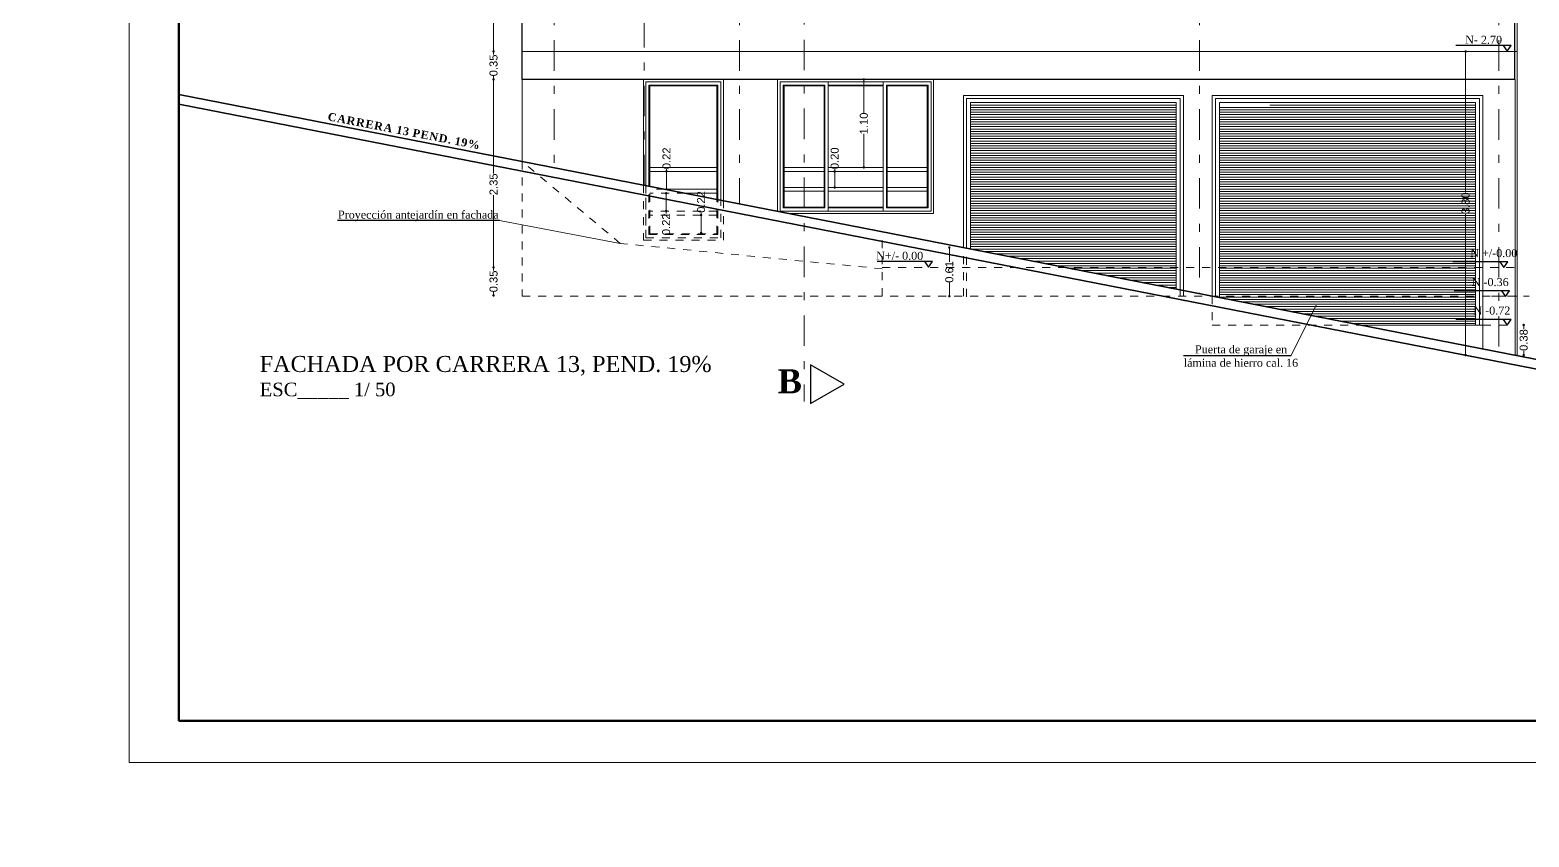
# Model space of a CAD drawing. Header units: inches. Extents: x 2908 to 3459, y -3172 to -55.
# Drawn here: x 3271.47 to 3290.21, y -313.32 to -303.23 of the extents above; entities that cross this region are included whole.
import ezdxf

# ---------------------------------------------------------------- set-up
doc = ezdxf.new("R2010")
doc.units = ezdxf.units.IN
doc.header["$MEASUREMENT"] = 0
doc.linetypes.add('ACAD_ISO03W100', pattern=[30, 12, -18])
doc.linetypes.add('DASHDOT', pattern=[25.4, 12.7, -6.35, 0, -6.35])
doc.layers.add('BORDER', color=1, linetype='Continuous')
doc.layers.add('TEXTO', color=4, linetype='Continuous')
for name, color, linetype, lineweight in [('Capa2', 1, 'Continuous', 25), ('COLUMNAS', 1, 'Continuous', 35), ('COTA', 1, 'Continuous', 9), ('COTAS 01', 1, 'Continuous', 25), ('E-EJES', 1, 'DASHDOT', 5), ('fachada plano 1', 140, 'Continuous', 30), ('LINEAS DE PROYECCIÒN', 74, 'ACAD_ISO03W100', 18), ('muros bajitos', 4, 'Continuous', 15), ('Márgen', 7, 'Continuous', 80), ('PISO', 33, 'Continuous', 18)]:
    doc.layers.add(name, color=color, linetype=linetype, lineweight=lineweight)
doc.styles.add('Arial new', font='arial.ttf')
doc.styles.add('CONSTRUCTORA', font='times.ttf', dxfattribs={"height": 0.3})
doc.dimstyles.new('GUS', dxfattribs={"dimtxt": 0.1, "dimasz": 0.03, "dimexe": 0.05, "dimexo": 0.05, "dimgap": 0.005, "dimtad": 0, "dimzin": 1, "dimdsep": 46, "dimtxsty": 'Arial new', "dimblk": 'DOT', "dimcen": 0.01, "dimse1": 1, "dimse2": 1, "dimclrd": 1, "dimclre": 252, "dimclrt": 1, "dimaunit": 1, "dimadec": 0, "dimazin": 2, "dimtfac": 1, "dimtmove": 0, "dimatfit": 2, "dimldrblk": 'ARCHTICK', "dimfxl": 1, "dimlwd": -1, "dimlwe": -1, "dimarcsym": 1})

# ---------------------------------------------------------------- blocks, each defined once
blk = doc.blocks.new('_Dot')
at = {"color": 0, "linetype": 'ByBlock', "lineweight": -2}
blk.add_line((-0.5, 0), (-1, 0), dxfattribs=at)
at = {"color": 0, "linetype": 'ByBlock', "const_width": 0.5}
blk.add_lwpolyline([(-0.25, 0, 1), (0.25, 0, 1)], format="xyb", close=True, dxfattribs=at)
blk = doc.blocks.new('*D4671')
at = {"layer": 'COTA', "color": 1, "linetype": 'Continuous', "transparency": 16777216}
for p, q in [((3289.417, -303.529), (3289.417, -305.263)), ((3289.417, -307.265), (3289.417, -305.532))]:
    blk.add_line(p, q, dxfattribs=at)
at = {"layer": 'Defpoints', "color": 0, "transparency": 16777216}
for p in [(3290.032, -303.499, -7.182), (3289.417, -307.295), (3290.036, -307.295, -7.182)]:
    blk.add_point(p, dxfattribs=at)
at = {"layer": 'COTA', "color": 1, "transparency": 16777216, "xscale": 0.03, "yscale": 0.03, "zscale": 0.03}
for p, rotation in [((3289.417, -303.499), 90), ((3289.417, -307.295), 270)]:
    blk.add_blockref('_Dot', p, dxfattribs=dict(at, rotation=rotation))
at = {"layer": 'COTA', "color": 1, "transparency": 16777216, "insert": (3289.417, -305.397), "char_height": 0.1, "attachment_point": 5, "rotation": 90, "style": 'Arial new'}
blk.add_mtext('3.80', dxfattribs=at)
blk = doc.blocks.new('_ArchTick')
at = {"color": 0, "linetype": 'ByBlock', "const_width": 0.15}
blk.add_lwpolyline([(-0.5, -0.5), (0.5, 0.5)], dxfattribs=at)
blk = doc.blocks.new('*D4672')
at = {"layer": 'COTA', "color": 1, "linetype": 'Continuous', "transparency": 16777216}
for p, q in [((3290.143, -306.949), (3290.143, -306.972)), ((3290.143, -307.265), (3290.143, -307.242))]:
    blk.add_line(p, q, dxfattribs=at)
at = {"layer": 'Defpoints', "color": 0, "transparency": 16777216}
for p in [(3290.036, -306.919, -7.182), (3290.143, -306.919), (3290.036, -307.295, -7.182)]:
    blk.add_point(p, dxfattribs=at)
at = {"layer": 'COTA', "color": 1, "transparency": 16777216, "xscale": 0.03, "yscale": 0.03, "zscale": 0.03}
for p, rotation in [((3290.143, -306.919), 90), ((3290.143, -307.295), 270)]:
    blk.add_blockref('_Dot', p, dxfattribs=dict(at, rotation=rotation))
at = {"layer": 'COTA', "color": 1, "transparency": 16777216, "insert": (3290.143, -307.107), "char_height": 0.1, "attachment_point": 5, "rotation": 90, "style": 'Arial new'}
blk.add_mtext('0.38', dxfattribs=at)
blk = doc.blocks.new('*D4762')
at = {"layer": 'COTA', "color": 1, "linetype": 'Continuous', "transparency": 16777216}
for p, q in [((3282.964, -305.98), (3282.964, -306.13)), ((3282.964, -306.529), (3282.964, -306.38))]:
    blk.add_line(p, q, dxfattribs=at)
at = {"layer": 'Defpoints', "color": 0, "transparency": 16777216}
for p in [(3283.14, -305.95, -7.168), (3279.214, -306.559, -7.182), (3282.964, -306.559)]:
    blk.add_point(p, dxfattribs=at)
at = {"layer": 'COTA', "color": 1, "transparency": 16777216, "xscale": 0.03, "yscale": 0.03, "zscale": 0.03}
for p, rotation in [((3282.964, -305.95), 90), ((3282.964, -306.559), 270)]:
    blk.add_blockref('_Dot', p, dxfattribs=dict(at, rotation=rotation))
at = {"layer": 'COTA', "color": 1, "transparency": 16777216, "insert": (3282.964, -306.255), "char_height": 0.1, "attachment_point": 5, "rotation": 90, "style": 'Arial new'}
blk.add_mtext('0.61', dxfattribs=at)
blk = doc.blocks.new('*D4796')
at = {"layer": 'COTA', "color": 1, "linetype": 'Continuous', "transparency": 16777216}
for p, q in [((3279.429, -304.999), (3279.429, -304.969)), ((3279.429, -305.192), (3279.429, -305.029))]:
    blk.add_line(p, q, dxfattribs=at)
at = {"layer": 'Defpoints', "color": 0, "transparency": 16777216}
for p in [(3279.429, -304.999), (3279.69, -304.999, 1.835), (3279.69, -305.222, 1.835)]:
    blk.add_point(p, dxfattribs=at)
at = {"layer": 'COTA', "color": 1, "transparency": 16777216, "xscale": 0.03, "yscale": 0.03, "zscale": 0.03}
for p, rotation in [((3279.429, -304.999), 90), ((3279.429, -305.222), 270)]:
    blk.add_blockref('_Dot', p, dxfattribs=dict(at, rotation=rotation))
at = {"layer": 'COTA', "color": 1, "transparency": 16777216, "insert": (3279.429, -304.835), "char_height": 0.1, "attachment_point": 5, "rotation": 90, "style": 'Arial new'}
blk.add_mtext('0.22', dxfattribs=at)
blk = doc.blocks.new('*D4797')
at = {"layer": 'Defpoints', "color": 0, "ltscale": 0.003, "transparency": 16777216}
for p in [(3279.69, -305.272, 1.835), (3279.424, -305.495), (3279.69, -305.495, 1.835)]:
    blk.add_point(p, dxfattribs=at)
at = {"layer": 'LINEAS DE PROYECCIÒN', "color": 1, "linetype": 'Continuous', "ltscale": 0.003, "transparency": 16777216}
for p, q in [((3279.424, -305.302), (3279.424, -305.465)), ((3279.424, -305.495), (3279.424, -305.525))]:
    blk.add_line(p, q, dxfattribs=at)
at = {"layer": 'LINEAS DE PROYECCIÒN', "color": 1, "ltscale": 0.003, "transparency": 16777216, "xscale": 0.03, "yscale": 0.03, "zscale": 0.03}
for p, rotation in [((3279.424, -305.272), 90), ((3279.424, -305.495), 270)]:
    blk.add_blockref('_Dot', p, dxfattribs=dict(at, rotation=rotation))
at = {"layer": 'LINEAS DE PROYECCIÒN', "color": 1, "ltscale": 0.003, "transparency": 16777216, "insert": (3279.424, -305.66), "char_height": 0.1, "attachment_point": 5, "rotation": 90, "style": 'Arial new'}
blk.add_mtext('0.22', dxfattribs=at)
blk = doc.blocks.new('*D4798')
at = {"layer": 'Defpoints', "color": 0, "ltscale": 0.003, "transparency": 16777216}
for p in [(3279.69, -305.545, 1.835), (3279.861, -305.545), (3279.69, -305.769, -1.52)]:
    blk.add_point(p, dxfattribs=at)
at = {"layer": 'LINEAS DE PROYECCIÒN', "color": 1, "linetype": 'Continuous', "ltscale": 0.003, "transparency": 16777216}
for p, q in [((3279.861, -305.545), (3279.861, -305.515)), ((3279.861, -305.739), (3279.861, -305.575))]:
    blk.add_line(p, q, dxfattribs=at)
at = {"layer": 'LINEAS DE PROYECCIÒN', "color": 1, "ltscale": 0.003, "transparency": 16777216, "xscale": 0.03, "yscale": 0.03, "zscale": 0.03}
for p, rotation in [((3279.861, -305.545), 90), ((3279.861, -305.769), 270)]:
    blk.add_blockref('_Dot', p, dxfattribs=dict(at, rotation=rotation))
at = {"layer": 'LINEAS DE PROYECCIÒN', "color": 1, "ltscale": 0.003, "transparency": 16777216, "insert": (3279.861, -305.381), "char_height": 0.1, "attachment_point": 5, "rotation": 90, "style": 'Arial new'}
blk.add_mtext('0.22', dxfattribs=at)
blk = doc.blocks.new('*D4809')
at = {"layer": 'COTA', "color": 1, "linetype": 'Continuous', "transparency": 16777216}
for p, q in [((3281.531, -304.999), (3281.531, -304.969)), ((3281.531, -305.169), (3281.531, -305.029))]:
    blk.add_line(p, q, dxfattribs=at)
at = {"layer": 'Defpoints', "color": 0, "transparency": 16777216}
for p in [(3281.35, -304.999, -12.476), (3281.531, -304.999), (3281.35, -305.199, -12.476)]:
    blk.add_point(p, dxfattribs=at)
at = {"layer": 'COTA', "color": 1, "transparency": 16777216, "xscale": 0.03, "yscale": 0.03, "zscale": 0.03}
for p, rotation in [((3281.531, -304.999), 90), ((3281.531, -305.199), 270)]:
    blk.add_blockref('_Dot', p, dxfattribs=dict(at, rotation=rotation))
at = {"layer": 'COTA', "color": 1, "transparency": 16777216, "insert": (3281.531, -304.835), "char_height": 0.1, "attachment_point": 5, "rotation": 90, "style": 'Arial new'}
blk.add_mtext('0.20', dxfattribs=at)
blk = doc.blocks.new('*D4810')
at = {"layer": 'COTA', "color": 1, "linetype": 'Continuous', "transparency": 16777216}
for p, q in [((3281.895, -303.879), (3281.895, -304.269)), ((3281.895, -304.919), (3281.895, -304.529))]:
    blk.add_line(p, q, dxfattribs=at)
at = {"layer": 'Defpoints', "color": 0, "transparency": 16777216}
for p in [(3281.616, -303.849, -16.111), (3281.437, -304.949, -15.789), (3281.895, -304.949)]:
    blk.add_point(p, dxfattribs=at)
at = {"layer": 'COTA', "color": 1, "transparency": 16777216, "xscale": 0.03, "yscale": 0.03, "zscale": 0.03}
for p, rotation in [((3281.895, -303.849), 90), ((3281.895, -304.949), 270)]:
    blk.add_blockref('_Dot', p, dxfattribs=dict(at, rotation=rotation))
at = {"layer": 'COTA', "color": 1, "transparency": 16777216, "insert": (3281.895, -304.399), "char_height": 0.1, "attachment_point": 5, "rotation": 90, "style": 'Arial new'}
blk.add_mtext('1.10', dxfattribs=at)
blk = doc.blocks.new('*D4877')
at = {"layer": 'COTA', "color": 1, "linetype": 'Continuous', "transparency": 16777216}
for p, q in [((3277.267, -303.529), (3277.267, -303.539)), ((3277.267, -303.819), (3277.267, -303.809))]:
    blk.add_line(p, q, dxfattribs=at)
at = {"layer": 'Defpoints', "color": 0, "transparency": 16777216}
for p in [(3277.267, -303.499), (3277.63, -303.499, -7.182), (3277.63, -303.849, -7.182)]:
    blk.add_point(p, dxfattribs=at)
at = {"layer": 'COTA', "color": 1, "transparency": 16777216, "xscale": 0.03, "yscale": 0.03, "zscale": 0.03}
for p, rotation in [((3277.267, -303.499), 90), ((3277.267, -303.849), 270)]:
    blk.add_blockref('_Dot', p, dxfattribs=dict(at, rotation=rotation))
at = {"layer": 'COTA', "color": 1, "transparency": 16777216, "insert": (3277.267, -303.674), "char_height": 0.1, "attachment_point": 5, "rotation": 90, "style": 'Arial new'}
blk.add_mtext('0.35', dxfattribs=at)
blk = doc.blocks.new('*D4878')
at = {"layer": 'COTA', "color": 1, "linetype": 'Continuous', "transparency": 16777216}
for p, q in [((3277.267, -301.179), (3277.267, -302.188)), ((3277.267, -303.469), (3277.267, -302.46))]:
    blk.add_line(p, q, dxfattribs=at)
at = {"layer": 'Defpoints', "color": 0, "transparency": 16777216}
for p in [(3277.267, -301.149), (3277.63, -301.149, -7.182), (3277.63, -303.499, -7.182)]:
    blk.add_point(p, dxfattribs=at)
at = {"layer": 'COTA', "color": 1, "transparency": 16777216, "xscale": 0.03, "yscale": 0.03, "zscale": 0.03}
for p, rotation in [((3277.267, -301.149), 90), ((3277.267, -303.499), 270)]:
    blk.add_blockref('_Dot', p, dxfattribs=dict(at, rotation=rotation))
at = {"layer": 'COTA', "color": 1, "transparency": 16777216, "insert": (3277.267, -302.324), "char_height": 0.1, "attachment_point": 5, "rotation": 90, "style": 'Arial new'}
blk.add_mtext('2.35', dxfattribs=at)
blk = doc.blocks.new('*D4879')
at = {"layer": 'COTA', "color": 1, "linetype": 'Continuous', "transparency": 16777216}
for p, q in [((3277.267, -306.229), (3277.267, -306.239)), ((3277.267, -306.519), (3277.267, -306.509))]:
    blk.add_line(p, q, dxfattribs=at)
at = {"layer": 'Defpoints', "color": 0, "transparency": 16777216}
for p in [(3277.267, -306.199), (3277.63, -306.199, -7.182), (3277.63, -306.549, -7.182)]:
    blk.add_point(p, dxfattribs=at)
at = {"layer": 'COTA', "color": 1, "transparency": 16777216, "xscale": 0.03, "yscale": 0.03, "zscale": 0.03}
for p, rotation in [((3277.267, -306.199), 90), ((3277.267, -306.549), 270)]:
    blk.add_blockref('_Dot', p, dxfattribs=dict(at, rotation=rotation))
at = {"layer": 'COTA', "color": 1, "transparency": 16777216, "insert": (3277.267, -306.374), "char_height": 0.1, "attachment_point": 5, "rotation": 90, "style": 'Arial new'}
blk.add_mtext('0.35', dxfattribs=at)
blk = doc.blocks.new('*D4880')
at = {"layer": 'COTA', "color": 1, "linetype": 'Continuous', "transparency": 16777216}
for p, q in [((3277.267, -303.879), (3277.267, -305.024)), ((3277.267, -306.169), (3277.267, -305.296))]:
    blk.add_line(p, q, dxfattribs=at)
at = {"layer": 'Defpoints', "color": 0, "transparency": 16777216}
for p in [(3277.267, -303.849), (3277.63, -303.849, -7.182), (3277.63, -306.199, -7.182)]:
    blk.add_point(p, dxfattribs=at)
at = {"layer": 'COTA', "color": 1, "transparency": 16777216, "xscale": 0.03, "yscale": 0.03, "zscale": 0.03}
for p, rotation in [((3277.267, -303.849), 90), ((3277.267, -306.199), 270)]:
    blk.add_blockref('_Dot', p, dxfattribs=dict(at, rotation=rotation))
at = {"layer": 'COTA', "color": 1, "transparency": 16777216, "insert": (3277.267, -305.16), "char_height": 0.1, "attachment_point": 5, "rotation": 90, "style": 'Arial new'}
blk.add_mtext('2.35', dxfattribs=at)

msp = doc.modelspace()

# ---------------------------------------------------------------- linework, layer by layer
at = {"layer": 'BORDER'}
for p, q in [((3277.341, -305.612), (3275.316, -305.612)), ((3285.889, -307.302, -7.182), (3287.235, -307.302, -7.182))]:
    msp.add_line(p, q, dxfattribs=at)
at = {"layer": 'Capa2', "elevation": -7.182}
msp.add_lwpolyline([(3281.648, -307.657), (3281.228, -307.415), (3281.228, -307.9)], close=True, dxfattribs=at)
at = {"layer": 'COLUMNAS'}
for p, q in [((3301.263, -309.485, -7.182), (3273.332, -304.038, -7.182)), ((3301.479, -309.649, -7.182), (3273.332, -304.16, -7.182))]:
    msp.add_line(p, q, dxfattribs=at)
at = {"layer": 'COTA'}
for p, q in [((3277.341, -305.612), (3278.851, -305.899, -7.168)), ((3287.235, -307.302, -7.182), (3287.55, -306.67, 5.094))]:
    msp.add_line(p, q, dxfattribs=at)
msp.add_lwpolyline([(3272.711, -312.389), (3272.711, -287.389), (3307.711, -287.389), (3307.711, -312.389), (3272.711, -312.389)], close=True, dxfattribs=at)
at = {"layer": 'E-EJES', "ltscale": 0.03}
for p, q in [((3281.15, -288.698, -7.182), (3281.15, -307.876, -7.182)), ((3278.026, -289.567, -7.182), (3278.026, -304.953, -7.182)), ((3279.148, -305.172, -7.182), (3279.148, -289.567, -7.182)), ((3280.34, -289.567, -7.182), (3280.34, -305.404, -7.182)), ((3286.09, -289.567, -7.182), (3286.09, -306.526, -7.182)), ((3289.832, -289.567, 0.023), (3289.832, -307.255, -2.135))]:
    msp.add_line(p, q, dxfattribs=at)
at = {"layer": 'fachada plano 1'}
for p, q in [((3277.625, -303.849, -7.182), (3277.625, -291.799, -7.169)), ((3290.032, -303.849, -7.53), (3290.032, -291.799, -7.182)), ((3290.036, -303.849, -7.182), (3277.625, -303.849, -7.182))]:
    msp.add_line(p, q, dxfattribs=at)
at = {"layer": 'LINEAS DE PROYECCIÒN', "ltscale": 0.003}
for p, q in [((3288.51, -303.499, -7.182), (3289.937, -303.499, -7.182)), ((3277.625, -304.875, -7.168), (3277.625, -306.559, -7.168)), ((3278.851, -305.899, -7.168), (3277.625, -304.875, -7.168)), ((3279.139, -305.17, -11.298), (3279.139, -305.859, -11.298)), ((3279.169, -305.829, -11.298), (3279.169, -305.176, -11.298)), ((3279.169, -305.176, -11.298), (3279.169, -305.829, -11.298)), ((3279.209, -305.789, -11.298), (3279.209, -305.184, -11.298)), ((3279.219, -305.779, -11.298), (3279.219, -305.186, -11.298)), ((3279.405, -305.222, 6.64), (3279.219, -305.222, -11.298)), ((3279.662, -305.272, 6.64), (3279.219, -305.272, -11.298)), ((3280.059, -305.779, -7.724), (3280.059, -305.35, -7.724)), ((3280.069, -305.789, -7.724), (3280.069, -305.352, -7.724)), ((3280.109, -305.829, -7.724), (3280.109, -305.359, -7.724)), ((3280.139, -305.859, -7.724), (3280.139, -305.365, -7.724)), ((3280.059, -305.495, 6.64), (3279.218, -305.495, 6.64)), ((3280.059, -305.545, 6.64), (3279.218, -305.545, 6.64)), ((3279.209, -305.789, -7.724), (3280.069, -305.789, -7.724)), ((3279.219, -305.779, -7.724), (3280.059, -305.779, -7.724)), ((3282.126, -306.559, -7.271), (3282.126, -305.753, -7.271)), ((3282.126, -306.217, -7.271), (3278.851, -305.899, -7.168)), ((3279.139, -305.859, -7.724), (3280.139, -305.859, -7.724)), ((3279.169, -305.829, -7.724), (3280.109, -305.829, -7.724)), ((3282.126, -306.559, -7.271), (3282.126, -305.875, -7.271)), ((3283.14, -306.559, -7.168), (3283.14, -305.95, -7.168)), ((3283.18, -306.565, -7.168), (3283.18, -305.958, -7.168)), ((3282.126, -306.199, -7.182), (3290.056, -306.199, -7.182)), ((3285.85, -306.479, -7.821), (3285.85, -306.559, -7.182)), ((3285.89, -306.487, -7.821), (3285.89, -306.559, -7.182)), ((3277.625, -306.559, -7.182), (3290.056, -306.559, -7.182)), ((3286.25, -306.557, -7.182), (3286.25, -306.919, -7.182)), ((3289.739, -306.559, -7.154), (3290.211, -306.559, -7.198)), ((3286.25, -306.919, -7.182), (3288.108, -306.919, -7.178)), ((3289.632, -306.919, -7.182), (3290.032, -306.919, -7.182))]:
    msp.add_line(p, q, dxfattribs=at)
at = {"layer": 'muros bajitos'}
for p, q in [((3290.061, -307.3, -6.923), (3290.061, -291.399, -6.923)), ((3283.078, -303.499, -7.182), (3277.625, -303.499, -7.182)), ((3283.078, -303.499, -7.182), (3290.056, -303.499, -7.182)), ((3277.625, -304.875, -7.168), (3277.625, -303.849, -7.182)), ((3277.625, -303.849, -7.168), (3277.625, -303.849, -7.168)), ((3279.139, -303.849, -7.724), (3280.139, -303.849, -7.724)), ((3279.139, -303.849, -11.298), (3279.139, -305.17, -11.298)), ((3279.169, -303.879, -7.724), (3280.109, -303.879, -7.724)), ((3279.169, -303.879, -11.298), (3279.169, -305.176, -11.298)), ((3279.209, -303.919, -7.724), (3280.069, -303.919, -7.724)), ((3279.209, -305.184, -11.298), (3279.209, -303.919, -11.298)), ((3280.069, -305.352, -7.724), (3280.069, -303.919, -7.724)), ((3280.109, -305.359, -7.724), (3280.109, -303.879, -7.724)), ((3280.139, -305.365, -7.724), (3280.139, -303.849, -7.724)), ((3280.818, -305.498, -6.316), (3280.818, -303.849, -6.316)), ((3282.768, -303.849, -6.316), (3280.818, -303.849, -6.316)), ((3282.738, -303.879, -6.316), (3280.848, -303.879, -6.316)), ((3280.848, -305.494, -6.316), (3280.848, -303.879, -6.316)), ((3280.888, -305.454, -6.316), (3280.888, -303.919, -6.316)), ((3281.408, -303.919, -6.316), (3280.888, -303.919, -6.316)), ((3281.408, -305.454, -6.316), (3281.408, -303.919, -6.316)), ((3281.448, -305.494, -6.316), (3281.448, -303.879, -6.316)), ((3282.138, -303.919, -6.316), (3281.448, -303.919, -6.316)), ((3282.138, -305.494, -6.316), (3282.138, -303.879, -6.316)), ((3282.178, -305.454, -6.316), (3282.178, -303.919, -6.316)), ((3282.698, -303.919, -6.316), (3282.178, -303.919, -6.316)), ((3282.698, -305.454, -6.316), (3282.698, -303.919, -6.316)), ((3282.738, -305.494, -6.316), (3282.738, -303.879, -6.316)), ((3282.768, -305.524, -6.316), (3282.768, -303.849, -6.316)), ((3290.036, -307.299, -7.271), (3290.036, -303.849, -7.271)), ((3279.219, -303.929, -7.724), (3280.059, -303.929, -7.724)), ((3279.219, -305.186, -11.298), (3279.219, -303.929, -11.298)), ((3280.059, -305.35, -7.724), (3280.059, -303.929, -7.724)), ((3280.898, -305.444, -6.316), (3280.898, -303.929, -6.316)), ((3281.398, -303.929, -6.316), (3280.898, -303.929, -6.316)), ((3281.398, -305.444, -6.316), (3281.398, -303.929, -6.316)), ((3282.138, -303.929, -6.316), (3281.448, -303.929, -6.316)), ((3282.188, -305.444, -6.316), (3282.188, -303.929, -6.316)), ((3282.688, -303.929, -6.316), (3282.188, -303.929, -6.316)), ((3282.688, -305.444, -6.316), (3282.688, -303.929, -6.316)), ((3283.14, -304.049, -6.515), (3285.89, -304.049, -7.821)), ((3283.14, -305.95, -7.168), (3283.14, -304.049, -7.168)), ((3283.18, -304.089, -7.724), (3285.85, -304.089, -7.254)), ((3283.18, -305.958, -7.168), (3283.18, -304.089, -7.168)), ((3283.23, -304.089, -7.168), (3283.23, -304.089, -7.168)), ((3285.85, -306.479, -7.821), (3285.85, -304.089, -7.821)), ((3285.89, -306.487, -7.821), (3285.89, -304.049, -7.821)), ((3285.89, -306.487, -7.821), (3285.89, -304.049, -7.821)), ((3286.25, -306.557, -7.182), (3286.25, -304.049, -7.182)), ((3286.25, -304.049, -7.182), (3289.632, -304.049, -6.515)), ((3286.29, -306.565, -7.182), (3286.29, -304.089, -7.182)), ((3286.29, -304.089, -7.182), (3289.592, -304.089, -6.601)), ((3289.592, -306.919, -7.168), (3289.592, -304.089, -7.168)), ((3289.632, -306.774, -7.168), (3289.632, -304.049, -7.168)), ((3289.632, -306.919, -7.168), (3289.632, -304.049, -7.168)), ((3283.23, -305.958, -7.168), (3283.23, -304.139, -7.168)), ((3283.23, -304.139, -7.715), (3285.8, -304.139, -7.263)), ((3283.23, -304.169, -7.715), (3285.8, -304.169, -7.263)), ((3283.23, -304.199, -8.273), (3285.8, -304.199, -7.821)), ((3283.23, -304.229, -8.273), (3285.8, -304.229, -7.821)), ((3283.23, -304.259, -7.715), (3285.8, -304.259, -7.263)), ((3283.23, -304.289, -8.273), (3285.8, -304.289, -7.821)), ((3285.8, -306.469, -7.821), (3285.8, -304.139, -7.821)), ((3286.34, -304.139, -7.173), (3289.542, -304.139, -6.61)), ((3286.34, -306.565, -7.182), (3286.34, -304.139, -7.182)), ((3286.34, -304.199, -7.173), (3289.542, -304.199, -6.61)), ((3286.34, -304.229, -7.173), (3289.542, -304.229, -6.61)), ((3286.34, -304.259, -6.615), (3289.542, -304.259, -6.052)), ((3286.34, -304.289, -7.173), (3289.542, -304.289, -6.61)), ((3286.972, -304.169, -6.504), (3289.542, -304.169, -6.052)), ((3289.542, -306.919, -7.168), (3289.542, -304.139, -7.168)), ((3283.23, -304.319, -8.273), (3285.8, -304.319, -7.821)), ((3283.23, -304.349, -7.715), (3285.8, -304.349, -7.263)), ((3283.23, -304.379, -8.273), (3285.8, -304.379, -7.821)), ((3283.23, -304.409, -8.273), (3285.8, -304.409, -7.821)), ((3283.23, -304.439, -7.715), (3285.8, -304.439, -7.263)), ((3283.23, -304.469, -8.273), (3285.8, -304.469, -7.821)), ((3286.34, -304.319, -7.173), (3289.542, -304.319, -6.61)), ((3286.34, -304.349, -6.615), (3289.542, -304.349, -6.052)), ((3286.34, -304.379, -7.173), (3289.542, -304.379, -6.61)), ((3286.34, -304.409, -7.173), (3289.542, -304.409, -6.61)), ((3286.34, -304.439, -6.615), (3289.542, -304.439, -6.052)), ((3286.34, -304.469, -7.173), (3289.542, -304.469, -6.61)), ((3283.23, -304.499, -8.273), (3285.8, -304.499, -7.821)), ((3283.23, -304.529, -7.715), (3285.8, -304.529, -7.263)), ((3283.23, -304.559, -8.273), (3285.8, -304.559, -7.821)), ((3283.23, -304.589, -8.273), (3285.8, -304.589, -7.821)), ((3283.23, -304.619, -7.715), (3285.8, -304.619, -7.263)), ((3283.23, -304.649, -8.273), (3285.8, -304.649, -7.821)), ((3286.34, -304.499, -7.173), (3289.542, -304.499, -6.61)), ((3286.34, -304.529, -6.615), (3289.542, -304.529, -6.052)), ((3286.34, -304.559, -7.173), (3289.542, -304.559, -6.61)), ((3286.34, -304.589, -7.173), (3289.542, -304.589, -6.61)), ((3286.34, -304.619, -6.615), (3289.542, -304.619, -6.052)), ((3286.34, -304.649, -7.173), (3289.542, -304.649, -6.61)), ((3283.23, -304.679, -8.273), (3285.8, -304.679, -7.821)), ((3283.23, -304.709, -7.715), (3285.8, -304.709, -7.263)), ((3283.23, -304.739, -8.273), (3285.8, -304.739, -7.821)), ((3283.23, -304.769, -8.273), (3285.8, -304.769, -7.821)), ((3283.23, -304.799, -7.715), (3285.8, -304.799, -7.263)), ((3283.23, -304.829, -8.273), (3285.8, -304.829, -7.821)), ((3286.34, -304.679, -7.173), (3289.542, -304.679, -6.61)), ((3286.34, -304.709, -6.615), (3289.542, -304.709, -6.052)), ((3286.34, -304.739, -7.173), (3289.542, -304.739, -6.61)), ((3286.34, -304.769, -7.173), (3289.542, -304.769, -6.61)), ((3286.34, -304.799, -6.615), (3289.542, -304.799, -6.052)), ((3286.34, -304.829, -7.173), (3289.542, -304.829, -6.61)), ((3279.169, -305.176, -11.298), (3279.169, -304.964, -11.298)), ((3280.059, -304.949, 6.64), (3279.218, -304.949, 6.64)), ((3280.059, -304.999, 6.64), (3279.218, -304.999, 6.64)), ((3281.398, -304.949, -9.57), (3280.898, -304.949, -9.57)), ((3281.398, -304.999, -9.57), (3280.898, -304.999, -9.57)), ((3282.138, -304.949, -9.57), (3281.448, -304.949, -9.57)), ((3282.138, -304.999, -9.57), (3281.448, -304.999, -9.57)), ((3282.688, -304.949, -9.57), (3282.188, -304.949, -9.57)), ((3282.688, -304.999, -9.57), (3282.188, -304.999, -9.57)), ((3283.23, -304.859, -8.273), (3285.8, -304.859, -7.821)), ((3283.23, -304.889, -7.715), (3285.8, -304.889, -7.263)), ((3283.23, -304.919, -8.273), (3285.8, -304.919, -7.821)), ((3283.23, -304.949, -8.273), (3285.8, -304.949, -7.821)), ((3283.23, -304.979, -7.715), (3285.8, -304.979, -7.263)), ((3283.23, -305.009, -8.273), (3285.8, -305.009, -7.821)), ((3283.23, -305.039, -8.273), (3285.8, -305.039, -7.821)), ((3286.34, -304.859, -7.173), (3289.542, -304.859, -6.61)), ((3286.34, -304.889, -6.615), (3289.542, -304.889, -6.052)), ((3286.34, -304.919, -7.173), (3289.542, -304.919, -6.61)), ((3286.34, -304.949, -7.173), (3289.542, -304.949, -6.61)), ((3286.34, -304.979, -6.615), (3289.542, -304.979, -6.052)), ((3286.34, -305.009, -7.173), (3289.542, -305.009, -6.61)), ((3286.34, -305.039, -7.173), (3289.542, -305.039, -6.61)), ((3280.059, -305.222, 6.64), (3279.405, -305.222, 6.64)), ((3281.398, -305.199, -9.57), (3280.898, -305.199, -9.57)), ((3282.138, -305.199, -9.57), (3281.448, -305.199, -9.57)), ((3282.688, -305.199, -9.57), (3282.188, -305.199, -9.57)), ((3283.23, -305.069, -7.715), (3285.8, -305.069, -7.263)), ((3283.23, -305.099, -8.273), (3285.8, -305.099, -7.821)), ((3283.23, -305.129, -8.273), (3285.8, -305.129, -7.821)), ((3283.23, -305.159, -7.715), (3285.8, -305.159, -7.263)), ((3283.23, -305.189, -8.273), (3285.8, -305.189, -7.821)), ((3283.23, -305.219, -8.273), (3285.8, -305.219, -7.821)), ((3286.34, -305.069, -6.615), (3289.542, -305.069, -6.052)), ((3286.34, -305.099, -7.173), (3289.542, -305.099, -6.61)), ((3286.34, -305.129, -7.173), (3289.542, -305.129, -6.61)), ((3286.34, -305.159, -6.615), (3289.542, -305.159, -6.052)), ((3286.34, -305.189, -7.173), (3289.542, -305.189, -6.61)), ((3286.34, -305.219, -7.173), (3289.542, -305.219, -6.61)), ((3280.059, -305.272, 6.64), (3279.662, -305.272, 6.64)), ((3281.398, -305.244, -9.829), (3280.898, -305.244, -9.829)), ((3282.138, -305.244, -9.829), (3281.448, -305.244, -9.829)), ((3282.688, -305.244, -9.829), (3282.188, -305.244, -9.829)), ((3283.23, -305.249, -7.715), (3285.8, -305.249, -7.263)), ((3283.23, -305.279, -8.273), (3285.8, -305.279, -7.821)), ((3283.23, -305.309, -8.273), (3285.8, -305.309, -7.821)), ((3283.23, -305.339, -7.715), (3285.8, -305.339, -7.263)), ((3283.23, -305.369, -8.273), (3285.8, -305.369, -7.821)), ((3283.23, -305.399, -8.273), (3285.8, -305.399, -7.821)), ((3286.34, -305.249, -6.615), (3289.542, -305.249, -6.052)), ((3286.34, -305.279, -7.173), (3289.542, -305.279, -6.61)), ((3286.34, -305.309, -7.173), (3289.542, -305.309, -6.61)), ((3286.34, -305.339, -6.615), (3289.542, -305.339, -6.052)), ((3286.34, -305.369, -7.173), (3289.542, -305.369, -6.61)), ((3286.34, -305.399, -7.173), (3289.542, -305.399, -6.61)), ((3282.738, -305.494, -6.316), (3280.848, -305.494, -6.316)), ((3281.408, -305.454, -6.316), (3280.888, -305.454, -6.316)), ((3281.398, -305.444, -6.316), (3280.898, -305.444, -6.316)), ((3281.398, -305.444, -6.316), (3280.898, -305.444, -6.316)), ((3281.408, -305.454, -6.316), (3280.898, -305.454, -6.316)), ((3282.768, -305.524, -6.316), (3280.954, -305.524, -6.316)), ((3282.138, -305.444, -6.316), (3281.448, -305.444, -6.316)), ((3282.138, -305.454, -6.316), (3281.448, -305.454, -6.316)), ((3282.698, -305.454, -6.316), (3282.178, -305.454, -6.316)), ((3282.688, -305.444, -6.316), (3282.188, -305.444, -6.316)), ((3283.23, -305.429, -7.715), (3285.8, -305.429, -7.263)), ((3283.23, -305.459, -8.273), (3285.8, -305.459, -7.821)), ((3283.23, -305.489, -8.273), (3285.8, -305.489, -7.821)), ((3283.23, -305.519, -7.715), (3285.8, -305.519, -7.263)), ((3283.23, -305.549, -8.273), (3285.8, -305.549, -7.821)), ((3283.23, -305.579, -8.273), (3285.8, -305.579, -7.821)), ((3286.34, -305.429, -6.615), (3289.542, -305.429, -6.052)), ((3286.34, -305.459, -7.173), (3289.542, -305.459, -6.61)), ((3286.34, -305.489, -7.173), (3289.542, -305.489, -6.61)), ((3286.34, -305.519, -6.615), (3289.542, -305.519, -6.052)), ((3286.34, -305.549, -7.173), (3289.542, -305.549, -6.61)), ((3286.34, -305.579, -7.173), (3289.542, -305.579, -6.61)), ((3283.23, -305.609, -7.715), (3285.8, -305.609, -7.263)), ((3283.23, -305.639, -8.273), (3285.8, -305.639, -7.821)), ((3283.23, -305.669, -8.273), (3285.8, -305.669, -7.821)), ((3283.23, -305.699, -7.715), (3285.8, -305.699, -7.263)), ((3283.23, -305.729, -8.273), (3285.8, -305.729, -7.821)), ((3283.23, -305.759, -8.273), (3285.8, -305.759, -7.821)), ((3283.23, -305.789, -7.715), (3285.8, -305.789, -7.263)), ((3286.34, -305.609, -6.615), (3289.542, -305.609, -6.052)), ((3286.34, -305.639, -7.173), (3289.542, -305.639, -6.61)), ((3286.34, -305.669, -7.173), (3289.542, -305.669, -6.61)), ((3286.34, -305.699, -6.615), (3289.542, -305.699, -6.052)), ((3286.34, -305.729, -7.173), (3289.542, -305.729, -6.61)), ((3286.34, -305.759, -7.173), (3289.542, -305.759, -6.61)), ((3286.34, -305.789, -6.615), (3289.542, -305.789, -6.052)), ((3283.23, -305.819, -8.273), (3285.8, -305.819, -7.821)), ((3283.23, -305.849, -8.273), (3285.8, -305.849, -7.821)), ((3283.23, -305.879, -7.715), (3285.8, -305.879, -7.263)), ((3283.23, -305.909, -8.273), (3285.8, -305.909, -7.821)), ((3283.23, -305.939, -8.273), (3285.8, -305.939, -7.821)), ((3283.23, -305.969, -7.715), (3285.8, -305.969, -7.263)), ((3286.34, -305.819, -7.173), (3289.542, -305.819, -6.61)), ((3286.34, -305.849, -7.173), (3289.542, -305.849, -6.61)), ((3286.34, -305.879, -6.615), (3289.542, -305.879, -6.052)), ((3286.34, -305.909, -7.173), (3289.542, -305.909, -6.61)), ((3286.34, -305.939, -7.173), (3289.542, -305.939, -6.61)), ((3286.34, -305.969, -6.615), (3289.542, -305.969, -6.052)), ((3283.391, -305.999, -8.245), (3285.8, -305.999, -7.821)), ((3283.544, -306.029, -8.218), (3285.8, -306.029, -7.821)), ((3283.698, -306.059, -7.633), (3285.8, -306.059, -7.263)), ((3283.852, -306.089, -8.164), (3285.8, -306.089, -7.821)), ((3284.006, -306.119, -8.137), (3285.8, -306.119, -7.821)), ((3284.16, -306.149, -7.551), (3285.8, -306.149, -7.263)), ((3286.34, -305.999, -7.173), (3289.542, -305.999, -6.61)), ((3286.34, -306.029, -7.173), (3289.542, -306.029, -6.61)), ((3286.34, -306.059, -6.615), (3289.542, -306.059, -6.052)), ((3286.34, -306.089, -7.173), (3289.542, -306.089, -6.61)), ((3286.34, -306.119, -7.173), (3289.542, -306.119, -6.61)), ((3286.34, -306.149, -6.615), (3289.542, -306.149, -6.052)), ((3284.313, -306.179, -8.082), (3285.8, -306.179, -7.821)), ((3284.467, -306.209, -8.055), (3285.8, -306.209, -7.821)), ((3284.621, -306.239, -7.47), (3285.8, -306.239, -7.263)), ((3284.775, -306.269, -8.001), (3285.8, -306.269, -7.821)), ((3284.929, -306.299, -7.974), (3285.8, -306.299, -7.821)), ((3285.082, -306.329, -7.389), (3285.8, -306.329, -7.263)), ((3286.34, -306.179, -7.173), (3289.542, -306.179, -6.61)), ((3286.34, -306.209, -7.173), (3289.542, -306.209, -6.61)), ((3286.34, -306.239, -6.615), (3289.542, -306.239, -6.052)), ((3286.34, -306.269, -7.173), (3289.542, -306.269, -6.61)), ((3286.34, -306.299, -7.173), (3289.542, -306.299, -6.61)), ((3286.34, -306.329, -6.615), (3289.542, -306.329, -6.052)), ((3285.236, -306.359, -7.92), (3285.8, -306.359, -7.821)), ((3285.39, -306.389, -7.893), (3285.8, -306.389, -7.821)), ((3285.544, -306.419, -7.308), (3285.8, -306.419, -7.263)), ((3285.697, -306.449, -7.839), (3285.8, -306.449, -7.821)), ((3286.34, -306.359, -7.173), (3289.542, -306.359, -6.61)), ((3286.34, -306.389, -7.173), (3289.542, -306.389, -6.61)), ((3286.34, -306.419, -6.615), (3289.542, -306.419, -6.052)), ((3286.34, -306.449, -7.173), (3289.542, -306.449, -6.61)), ((3286.34, -306.479, -7.173), (3289.542, -306.479, -6.61)), ((3286.34, -306.509, -6.615), (3289.542, -306.509, -6.052)), ((3286.34, -306.539, -7.173), (3289.542, -306.539, -6.61)), ((3289.44, -306.449, -6.628), (3289.542, -306.449, -6.61)), ((3286.34, -306.569, -7.173), (3289.542, -306.569, -6.61)), ((3286.468, -306.599, -6.593), (3289.542, -306.599, -6.052)), ((3286.621, -306.629, -7.124), (3289.542, -306.629, -6.61)), ((3286.775, -306.659, -7.097), (3289.542, -306.659, -6.61)), ((3286.929, -306.689, -6.511), (3289.542, -306.689, -6.052)), ((3287.083, -306.719, -7.042), (3289.542, -306.719, -6.61)), ((3287.237, -306.749, -7.015), (3289.542, -306.749, -6.61)), ((3287.39, -306.779, -6.43), (3289.542, -306.779, -6.052)), ((3287.544, -306.809, -6.961), (3289.542, -306.809, -6.61)), ((3287.698, -306.839, -6.934), (3289.542, -306.839, -6.61)), ((3287.852, -306.869, -6.349), (3289.542, -306.869, -6.052)), ((3288.006, -306.899, -6.88), (3289.542, -306.899, -6.61))]:
    msp.add_line(p, q, dxfattribs=at)
at = {"layer": 'Márgen'}
for p in [(3273.332, -288.466), (3306.806, -311.869)]:
    msp.add_line(p, (3273.332, -311.869), dxfattribs=at)
at = {"layer": 'PISO'}
for p, q in [((3288.108, -306.919, -7.178), (3289.632, -306.919, -7.168)), ((3289.632, -306.919, -7.168), (3289.632, -307.216, -7.168))]:
    msp.add_line(p, q, dxfattribs=at)
at = {"layer": 'TEXTO', "ltscale": 0.008, "elevation": -7.182}
for points in [[(3289.887, -303.425), (3289.937, -303.495), (3289.987, -303.425), (3289.296, -303.425)], [(3289.847, -306.131), (3289.897, -306.201), (3289.947, -306.131), (3289.256, -306.131)], [(3289.866, -306.493), (3289.916, -306.563), (3289.966, -306.493), (3289.275, -306.493)], [(3289.887, -306.85), (3289.937, -306.92), (3289.987, -306.85), (3289.296, -306.85)]]:
    msp.add_lwpolyline(points, dxfattribs=at)
at = {"layer": 'TEXTO', "ltscale": 0.008}
msp.add_lwpolyline([(3282.652, -306.125), (3282.702, -306.195), (3282.752, -306.125), (3282.061, -306.125)], dxfattribs=at)

# ---------------------------------------------------------------- texts
at = {"layer": 'COTAS 01', "char_height": 0.1, "style": 'CONSTRUCTORA'}
for s, insert, attachment_point, rotation in [('N- 2.70', (3289.873, -303.304, -7.182), 3, 359.8508), ('N +/-0.00', (3289.475, -305.971, -7.182), 1, 0.1492), ('N+/- 0.00', (3282.638, -306.004), 3, 359.8508), ('N -0.36', (3289.494, -306.333, -7.182), 1, 0.1492), ('N -0.72', (3289.515, -306.689, -7.182), 1, 0.1492)]:
    msp.add_mtext_dynamic_manual_height_columns(s, width=0.82803, gutter_width=0.5, heights=[0], dxfattribs=dict(at, insert=insert, attachment_point=attachment_point, rotation=rotation))
at = {"layer": 'TEXTO', "style": 'CONSTRUCTORA'}
for s, rotation, p in [('Proyección antejardín en fachada', 0.0038, (3275.322, -305.589)), ('Puerta de garaje en  ', 359.9962, (3286.034, -307.273, -7.182)), ('lámina de hierro cal. 16', 359.9962, (3285.894, -307.441, -7.182))]:
    msp.add_text(s, height=0.1, rotation=rotation, dxfattribs=at).set_placement(p)
at = {"layer": 'TEXTO', "insert": (3277.119, -304.628, -7.182), "char_height": 0.1, "width": 2.36276, "attachment_point": 3, "rotation": 349.1212, "style": 'CONSTRUCTORA'}
msp.add_mtext('{\\fTimes New Roman|b1|i0|c0|p18;\\T1.1;CARRERA 13 PEND. 19%}', dxfattribs=at)
at = {"layer": 'TEXTO', "insert": (3274.344, -307.306), "char_height": 0.17, "attachment_point": 1, "style": 'CONSTRUCTORA'}
msp.add_mtext_dynamic_manual_height_columns('\\A1;{\\H1.1765x;FACHADA POR CARRERA 13, PEND. 19%\\P\\H0.85x;ESC_____ 1/ 50\\P }', width=7.81887, gutter_width=1.25, heights=[0], dxfattribs=at)
at = {"layer": 'TEXTO', "insert": (3280.819, -307.472, -7.182), "char_height": 0.3, "width": 7.08828, "attachment_point": 1, "style": 'CONSTRUCTORA'}
msp.add_mtext('{\\fTimes New Roman|b1|i0|c0|p18;\\T1.1;B}', dxfattribs=at)

# ---------------------------------------------------------------- dimensions: what is measured, and where the dimension line sits
at = {"layer": 'COTA'}
for base, p1, p2, picture, middle in [((3277.267, -301.149), (3277.63, -303.499, -7.182), (3277.63, -301.149, -7.182), '*D4878', (3277.267, -302.324)), ((3277.267, -303.499), (3277.63, -303.849, -7.182), (3277.63, -303.499, -7.182), '*D4877', (3277.267, -303.674)), ((3289.417, -307.295), (3290.032, -303.499, -7.182), (3290.036, -307.295, -7.182), '*D4671', (3289.417, -305.397)), ((3281.895, -304.949, 5.946), (3281.616, -303.849, -10.165), (3281.437, -304.949, -9.843), '*D4810', (3281.895, -304.399, 5.946)), ((3279.429, -304.999, -2.596), (3279.69, -305.222, -0.761), (3279.69, -304.999, -0.761), '*D4796', (3279.429, -304.835, -2.596)), ((3281.531, -304.999, 6.219), (3281.35, -305.199, -6.257), (3281.35, -304.999, -6.257), '*D4809', (3281.531, -304.835, 6.219)), ((3282.964, -306.559), (3283.14, -305.95, -7.168), (3279.214, -306.559, -7.182), '*D4762', (3282.964, -306.255)), ((3277.267, -306.199), (3277.63, -306.549, -7.182), (3277.63, -306.199, -7.182), '*D4879', (3277.267, -306.374)), ((3290.143, -306.919), (3290.036, -307.295, -7.182), (3290.036, -306.919, -7.182), '*D4672', (3290.143, -307.107))]:
    dim = msp.add_linear_dim(base=base, p1=p1, p2=p2, angle=90, dimstyle='GUS', dxfattribs=at)
    dim.commit()
    dim.dimension.update_dxf_attribs({"geometry": picture, "text_midpoint": middle})
dim = msp.add_linear_dim(base=(3277.267, -303.849), p1=(3277.63, -306.199, -7.182), p2=(3277.63, -303.849, -7.182), angle=90, dimstyle='GUS', dxfattribs=at)
dim.commit()
dim.dimension.update_dxf_attribs({"geometry": '*D4880', "text_midpoint": (3277.267, -305.16), "dimtype": 160})
at = {"layer": 'LINEAS DE PROYECCIÒN', "ltscale": 0.003}
for base, p1, p2, picture, middle in [((3279.424, -305.495, -2.596), (3279.69, -305.272, -0.761), (3279.69, -305.495, -0.761), '*D4797', (3279.424, -305.66, -2.596)), ((3279.861, -305.545, -2.596), (3279.69, -305.769, -4.116), (3279.69, -305.545, -0.761), '*D4798', (3279.861, -305.381, -2.596))]:
    dim = msp.add_linear_dim(base=base, p1=p1, p2=p2, angle=90, dimstyle='GUS', dxfattribs=at)
    dim.commit()
    dim.dimension.update_dxf_attribs({"geometry": picture, "text_midpoint": middle})

doc.saveas('drawing.dxf')
